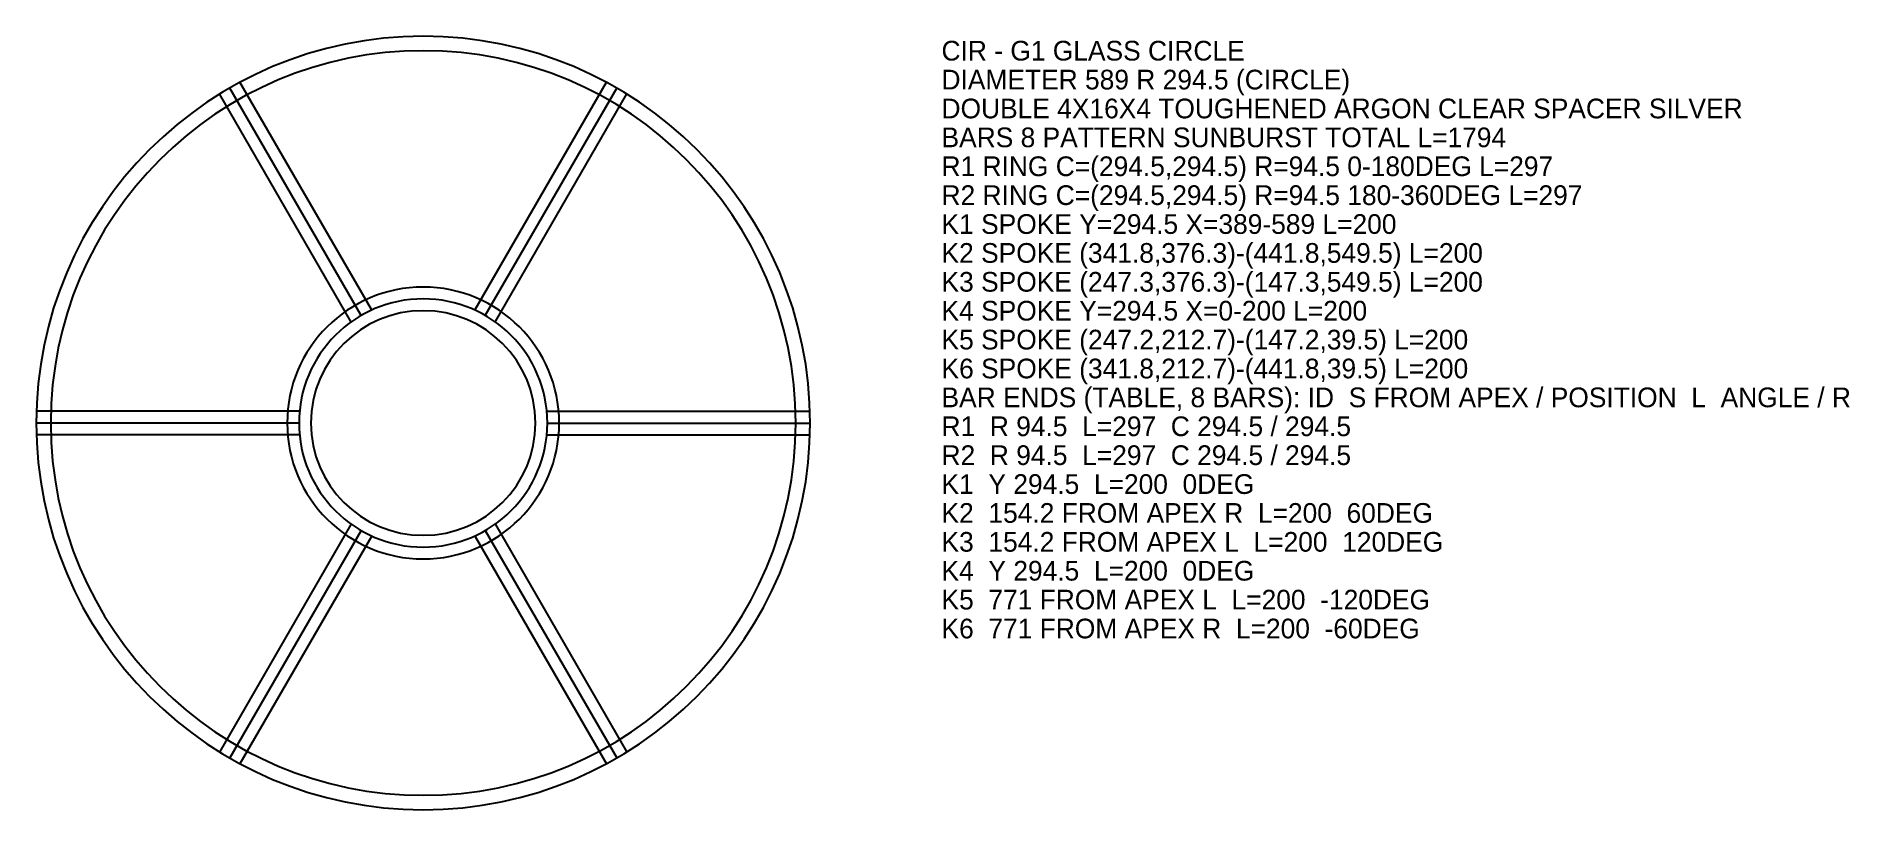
# Model space of a CAD drawing. Extents: x 0 to 1380, y 0 to 589.
import ezdxf

# ---------------------------------------------------------------- set-up
doc = ezdxf.new("R2010")
doc.units = 0
for name, color, linetype in [('GLASS_BAR_AXES', 4, 'CONTINUOUS'), ('GLASS_BARS', 3, 'CONTINUOUS'), ('GLASS_CONTOUR', 7, 'CONTINUOUS'), ('GLASS_EDGE', 8, 'CONTINUOUS'), ('GLASS_TEXT', 2, 'CONTINUOUS')]:
    doc.layers.add(name, color=color, linetype=linetype)

msp = doc.modelspace()

# ---------------------------------------------------------------- linework, layer by layer
at = {"layer": 'GLASS_BAR_AXES'}
for points in [[(247.25, 376.339401), (147.25, 549.544481)], [(341.75, 376.339401), (441.75, 549.544481)], [(200, 294.5), (0, 294.5)], [(389, 294.5), (589, 294.5)], [(247.25, 212.660599), (147.25, 39.455519)], [(341.75, 212.660599), (441.75, 39.455519)]]:
    msp.add_lwpolyline(points, dxfattribs=at)
for points in [[(389, 294.5, 1), (200, 294.5)], [(200, 294.5, 1), (389, 294.5)]]:
    msp.add_lwpolyline(points, format="xyb", dxfattribs=at)
at = {"layer": 'GLASS_BARS'}
for points in [[(255.044229, 380.839401), (155.044229, 554.044481)], [(333.955771, 380.839401), (433.955771, 554.044481)], [(239.455771, 371.839401), (139.455771, 545.044481)], [(349.544229, 371.839401), (449.544229, 545.044481)], [(200, 303.5), (0, 303.5)], [(389, 303.5), (589, 303.5)], [(200, 285.5), (0, 285.5)], [(389, 285.5), (589, 285.5)], [(239.455771, 217.160599), (139.455771, 43.955519)], [(255.044229, 208.160599), (155.044229, 34.955519)], [(333.955771, 208.160599), (433.955771, 34.955519)], [(349.544229, 217.160599), (449.544229, 43.955519)]]:
    msp.add_lwpolyline(points, dxfattribs=at)
for points in [[(398, 294.5, 1), (191, 294.5)], [(380, 294.5, 1), (209, 294.5)], [(191, 294.5, 1), (398, 294.5)], [(209, 294.5, 1), (380, 294.5)]]:
    msp.add_lwpolyline(points, format="xyb", dxfattribs=at)
at = {"layer": 'GLASS_CONTOUR'}
msp.add_lwpolyline([(589, 294.5, 1), (0, 294.5, 1)], format="xyb", close=True, dxfattribs=at)
at = {"layer": 'GLASS_EDGE'}
msp.add_lwpolyline([(578, 294.5, 1), (11, 294.5, 1)], format="xyb", close=True, dxfattribs=at)

# ---------------------------------------------------------------- texts
at = {"layer": 'GLASS_TEXT'}
for s, p in [('CIR - G1 GLASS CIRCLE', (689, 570.5)), ('DIAMETER 589 R 294.5 (CIRCLE)', (689, 548.5)), ('DOUBLE 4X16X4 TOUGHENED ARGON CLEAR SPACER SILVER', (689, 526.5)), ('BARS 8 PATTERN SUNBURST TOTAL L=1794', (689, 504.5)), ('R1 RING C=(294.5,294.5) R=94.5 0-180DEG L=297', (689, 482.5)), ('R2 RING C=(294.5,294.5) R=94.5 180-360DEG L=297', (689, 460.5)), ('K1 SPOKE Y=294.5 X=389-589 L=200', (689, 438.5)), ('K2 SPOKE (341.8,376.3)-(441.8,549.5) L=200', (689, 416.5)), ('K3 SPOKE (247.3,376.3)-(147.3,549.5) L=200', (689, 394.5)), ('K4 SPOKE Y=294.5 X=0-200 L=200', (689, 372.5)), ('K5 SPOKE (247.2,212.7)-(147.2,39.5) L=200', (689, 350.5)), ('K6 SPOKE (341.8,212.7)-(441.8,39.5) L=200', (689, 328.5)), ('BAR ENDS (TABLE, 8 BARS): ID  S FROM APEX / POSITION  L  ANGLE / R', (689, 306.5)), ('R1  R 94.5  L=297  C 294.5 / 294.5', (689, 284.5)), ('R2  R 94.5  L=297  C 294.5 / 294.5', (689, 262.5)), ('K1  Y 294.5  L=200  0DEG', (689, 240.5)), ('K2  154.2 FROM APEX R  L=200  60DEG', (689, 218.5)), ('K3  154.2 FROM APEX L  L=200  120DEG', (689, 196.5)), ('K4  Y 294.5  L=200  0DEG', (689, 174.5)), ('K5  771 FROM APEX L  L=200  -120DEG', (689, 152.5)), ('K6  771 FROM APEX R  L=200  -60DEG', (689, 130.5))]:
    msp.add_text(s, height=15, dxfattribs=at).set_placement(p)

doc.saveas('drawing.dxf')
